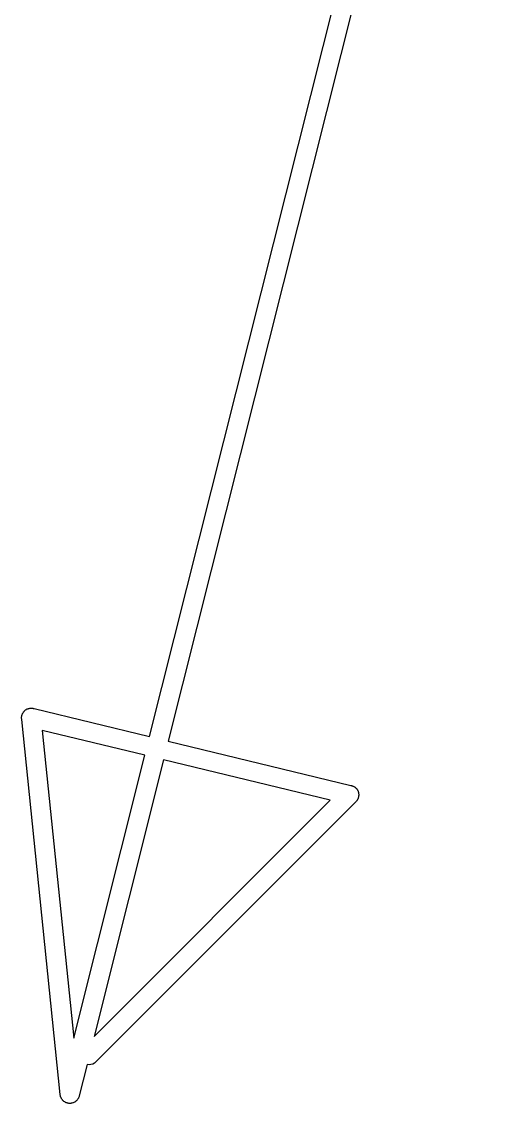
# Model space of a CAD drawing. Extents: x 74 to 212, y -170 to -83.
# Drawn here: x 167.42 to 172.32, y -108.01 to -96.78 of the extents above; entities that cross this region are included whole.
import ezdxf

# ---------------------------------------------------------------- set-up
doc = ezdxf.new("R2010")
doc.units = 0
doc.header["$MEASUREMENT"] = 0
doc.layers.add('BLACK', color=7, linetype='CONTINUOUS')

msp = doc.modelspace()

# ---------------------------------------------------------------- linework, layer by layer
at = {"layer": 'BLACK', "linetype": 'CONTINUOUS'}
for p, q in [((168.752, -104.201), (172.127, -90.7765)), ((172.321, -90.8253), (168.946, -104.248)), ((167.457, -103.93), (167.459, -103.928)), ((167.459, -103.928), (167.465, -103.924)), ((167.465, -103.924), (167.471, -103.92)), ((167.471, -103.92), (167.473, -103.919)), ((167.473, -103.919), (167.475, -103.917)), ((167.475, -103.917), (167.482, -103.914)), ((167.482, -103.914), (167.489, -103.911)), ((167.489, -103.911), (167.491, -103.911)), ((167.491, -103.911), (167.494, -103.91)), ((167.494, -103.91), (167.501, -103.908)), ((167.501, -103.908), (167.508, -103.906)), ((167.508, -103.906), (167.51, -103.906)), ((167.51, -103.906), (167.513, -103.906)), ((167.513, -103.906), (167.52, -103.906)), ((167.52, -103.906), (167.527, -103.905)), ((167.527, -103.905), (167.53, -103.906)), ((167.53, -103.906), (167.533, -103.906)), ((167.533, -103.906), (167.54, -103.907)), ((167.54, -103.907), (167.542, -103.907)), ((167.542, -103.907), (167.544, -103.908)), ((167.544, -103.908), (167.552, -103.909)), ((167.552, -103.909), (167.554, -103.91)), ((167.554, -103.91), (168.752, -104.201)), ((167.423, -103.996), (167.424, -103.989)), ((167.423, -103.999), (167.423, -103.996)), ((167.423, -104.002), (167.423, -103.999)), ((167.423, -104.009), (167.423, -104.002)), ((167.423, -104.011), (167.423, -104.009)), ((167.423, -104.014), (167.423, -104.011)), ((167.424, -104.021), (167.423, -104.014)), ((167.424, -103.989), (167.425, -103.982)), ((167.424, -104.023), (167.424, -104.021)), ((167.823, -107.913), (167.424, -104.023)), ((167.425, -103.982), (167.426, -103.98)), ((167.426, -103.98), (167.427, -103.977)), ((167.427, -103.977), (167.43, -103.97)), ((167.43, -103.97), (167.432, -103.963)), ((167.432, -103.963), (167.433, -103.961)), ((167.433, -103.961), (167.434, -103.959)), ((167.434, -103.959), (167.438, -103.953)), ((167.438, -103.953), (167.442, -103.946)), ((167.442, -103.946), (167.444, -103.944)), ((167.444, -103.944), (167.445, -103.942)), ((167.445, -103.942), (167.45, -103.937)), ((167.45, -103.937), (167.455, -103.932)), ((167.455, -103.932), (167.457, -103.93)), ((168.703, -104.395), (167.637, -104.136)), ((167.637, -104.136), (167.965, -107.33)), ((168.946, -104.248), (170.84, -104.707)), ((167.965, -107.33), (168.703, -104.395)), ((168.897, -104.442), (168.176, -107.312)), ((170.626, -104.861), (168.897, -104.442)), ((170.84, -104.707), (170.843, -104.707)), ((170.843, -104.707), (170.849, -104.709)), ((170.849, -104.709), (170.851, -104.71)), ((170.851, -104.71), (170.854, -104.711)), ((170.854, -104.711), (170.862, -104.713)), ((170.862, -104.713), (170.863, -104.714)), ((170.863, -104.714), (170.865, -104.715)), ((170.865, -104.715), (170.872, -104.718)), ((170.872, -104.718), (170.879, -104.722)), ((170.879, -104.722), (170.881, -104.723)), ((170.881, -104.723), (170.882, -104.725)), ((170.882, -104.725), (170.888, -104.73)), ((170.888, -104.73), (170.894, -104.735)), ((170.894, -104.735), (170.895, -104.736)), ((170.895, -104.736), (170.897, -104.738)), ((170.897, -104.738), (170.902, -104.744)), ((170.902, -104.744), (170.907, -104.75)), ((170.907, -104.75), (170.908, -104.752)), ((170.908, -104.752), (170.909, -104.753)), ((170.909, -104.753), (170.912, -104.76)), ((170.912, -104.76), (170.916, -104.767)), ((170.916, -104.767), (170.917, -104.769)), ((170.917, -104.769), (170.917, -104.771)), ((170.917, -104.771), (170.919, -104.779)), ((170.919, -104.779), (170.922, -104.786)), ((170.922, -104.825), (170.921, -104.827)), ((170.922, -104.786), (170.922, -104.788)), ((170.922, -104.788), (170.922, -104.79)), ((170.922, -104.79), (170.923, -104.798)), ((170.923, -104.81), (170.922, -104.818)), ((170.922, -104.818), (170.922, -104.825)), ((170.923, -104.798), (170.924, -104.806)), ((170.924, -104.806), (170.923, -104.808)), ((170.923, -104.808), (170.923, -104.81)), ((168.176, -107.312), (170.626, -104.861)), ((170.889, -104.881), (168.19, -107.58)), ((170.891, -104.88), (170.889, -104.881)), ((170.896, -104.874), (170.891, -104.88)), ((170.897, -104.873), (170.896, -104.874)), ((170.899, -104.871), (170.897, -104.873)), ((170.904, -104.865), (170.899, -104.871)), ((170.905, -104.863), (170.904, -104.865)), ((170.907, -104.862), (170.905, -104.863)), ((170.91, -104.855), (170.907, -104.862)), ((170.914, -104.848), (170.91, -104.855)), ((170.915, -104.846), (170.914, -104.848)), ((170.916, -104.844), (170.915, -104.846)), ((170.918, -104.837), (170.916, -104.844)), ((170.921, -104.829), (170.918, -104.837)), ((170.921, -104.827), (170.921, -104.829)), ((168.102, -107.604), (168.021, -107.927)), ((168.103, -107.604), (168.102, -107.604)), ((168.123, -107.606), (168.103, -107.604)), ((168.143, -107.604), (168.123, -107.606)), ((168.162, -107.599), (168.143, -107.604)), ((168.179, -107.589), (168.162, -107.599)), ((168.19, -107.58), (168.179, -107.589)), ((167.824, -107.92), (167.823, -107.913)), ((167.826, -107.928), (167.824, -107.92)), ((167.827, -107.935), (167.826, -107.928)), ((167.828, -107.937), (167.827, -107.935)), ((167.828, -107.939), (167.828, -107.937)), ((167.832, -107.946), (167.828, -107.939)), ((167.835, -107.953), (167.832, -107.946)), ((167.836, -107.955), (167.835, -107.953)), ((167.837, -107.957), (167.836, -107.955)), ((167.841, -107.963), (167.837, -107.957)), ((167.846, -107.97), (167.841, -107.963)), ((168.002, -107.967), (168.001, -107.969)), ((168.004, -107.966), (168.002, -107.967)), ((168.008, -107.959), (168.004, -107.966)), ((168.012, -107.953), (168.008, -107.959)), ((168.013, -107.951), (168.012, -107.953)), ((168.014, -107.949), (168.013, -107.951)), ((168.016, -107.942), (168.014, -107.949)), ((168.019, -107.934), (168.016, -107.942)), ((168.021, -107.927), (168.019, -107.934)), ((167.847, -107.971), (167.846, -107.97)), ((167.849, -107.973), (167.847, -107.971)), ((167.854, -107.978), (167.849, -107.973)), ((167.86, -107.984), (167.854, -107.978)), ((167.862, -107.985), (167.86, -107.984)), ((167.863, -107.986), (167.862, -107.985)), ((167.87, -107.99), (167.863, -107.986)), ((167.876, -107.994), (167.87, -107.99)), ((167.878, -107.995), (167.876, -107.994)), ((167.88, -107.996), (167.878, -107.995)), ((167.887, -107.999), (167.88, -107.996)), ((167.894, -108.002), (167.887, -107.999)), ((167.896, -108.002), (167.894, -108.002)), ((167.899, -108.003), (167.896, -108.002)), ((167.906, -108.004), (167.899, -108.003)), ((167.914, -108.006), (167.906, -108.004)), ((167.916, -108.006), (167.914, -108.006)), ((167.918, -108.006), (167.916, -108.006)), ((167.926, -108.006), (167.918, -108.006)), ((167.933, -108.006), (167.926, -108.006)), ((167.936, -108.005), (167.933, -108.006)), ((167.938, -108.005), (167.936, -108.005)), ((167.945, -108.003), (167.938, -108.005)), ((167.953, -108.002), (167.945, -108.003)), ((167.955, -108.001), (167.953, -108.002)), ((167.957, -108), (167.955, -108.001)), ((167.964, -107.997), (167.957, -108)), ((167.971, -107.994), (167.964, -107.997)), ((167.973, -107.993), (167.971, -107.994)), ((167.975, -107.992), (167.973, -107.993)), ((167.981, -107.987), (167.975, -107.992)), ((167.987, -107.983), (167.981, -107.987)), ((167.989, -107.982), (167.987, -107.983)), ((167.99, -107.98), (167.989, -107.982)), ((167.996, -107.975), (167.99, -107.98)), ((168.001, -107.969), (167.996, -107.975))]:
    msp.add_line(p, q, dxfattribs=at)

doc.saveas('drawing.dxf')
